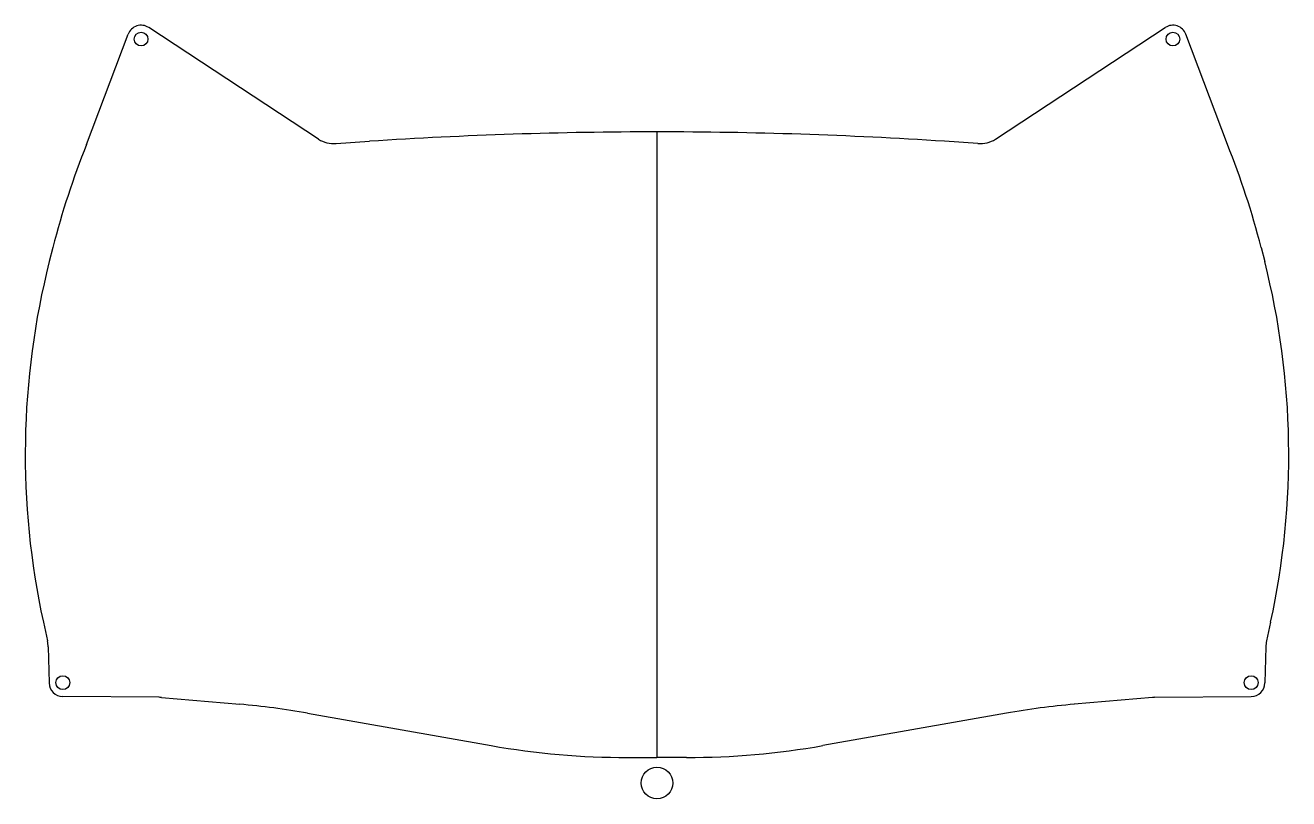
# Model space of a CAD drawing. Header units: millimetres. Extents: x -101 to 101, y -28 to 96.
import ezdxf

# ---------------------------------------------------------------- set-up
doc = ezdxf.new("R2010")
doc.units = ezdxf.units.MM
doc.layers.get('0').update_dxf_attribs({"linetype": 'CONTINUOUS'})

msp = doc.modelspace()

# ---------------------------------------------------------------- linework, layer by layer
for p, q in [((-53.88, 77.43), (-80.88, 95.21)), ((53.88, 77.43), (80.88, 95.21)), ((-90.75, 76.58), (-84.15, 94.15)), ((90.75, 76.58), (84.15, 94.15)), ((0, 78.61), (0, -20.94)), ((-51.05, 76.77), (-45.74, 77.12)), ((51.05, 76.77), (45.74, 77.12)), ((-96.12, 60.24), (-96.69, 57.97)), ((96.12, 60.24), (96.69, 57.97)), ((-97.64, 0.61), (-96.98, -2.39)), ((97.64, 0.61), (96.98, -2.39)), ((-96.87, -3.35), (-96.74, -9.08)), ((96.87, -3.35), (96.74, -9.08)), ((-79.23, -11.36), (-94.56, -11.23)), ((-78.84, -11.38), (-66.4, -12.47)), ((78.84, -11.38), (66.4, -12.47)), ((79.23, -11.36), (94.56, -11.23)), ((-55.59, -13.89), (-26.4, -19.04)), ((55.59, -13.89), (26.4, -19.04)), ((-4.69, -20.94), (0, -20.94)), ((4.69, -20.94), (0, -20.94))]:
    msp.add_line(p, q)
for centre, radius in [((-82.09, 93.38), 1.1), ((82.09, 93.38), 1.1), ((-94.54, -9.03), 1.1), ((94.54, -9.03), 1.1), ((0, -25), 2.5)]:
    msp.add_circle(centre, radius)
for centre, radius, start, end in [((-82.09, 93.38), 2.2, 56.6254, 159.3896), ((82.09, 93.38), 2.2, 20.6104, 123.3746), ((0, -621.39), 700, 90, 93.74657), ((0, -621.39), 700, 86.25343, 90), ((25.06, 29.54), 125, 157.8932, 165.7865), ((-51.38, 81.76), 5, 240, 273.7466), ((51.38, 81.76), 5, 266.2534, 300), ((-25.06, 29.54), 125, 14.2135, 22.1068), ((24.48, 27.28), 125, 165.7865, 192.3171), ((-24.48, 27.28), 125, -12.3171, 14.2135), ((-101.87, -3.46), 5, 1.3082, 12.3171), ((101.87, -3.46), 5, 167.6829, 178.6918), ((-94.54, -9.03), 2.2, 181.3082, 269.5106), ((94.54, -9.03), 2.2, 270.4894, 358.6918), ((-79.28, -16.36), 5, 85, 89.5106), ((79.28, -16.36), 5, 90.4894, 95), ((-77.3, -136.99), 125, 80, 85), ((77.3, -136.99), 125, 95, 100), ((-4.69, 104.06), 125, 260, 270), ((4.69, 104.06), 125, 270, 280)]:
    msp.add_arc(centre, radius, start, end)

doc.saveas('drawing.dxf')
